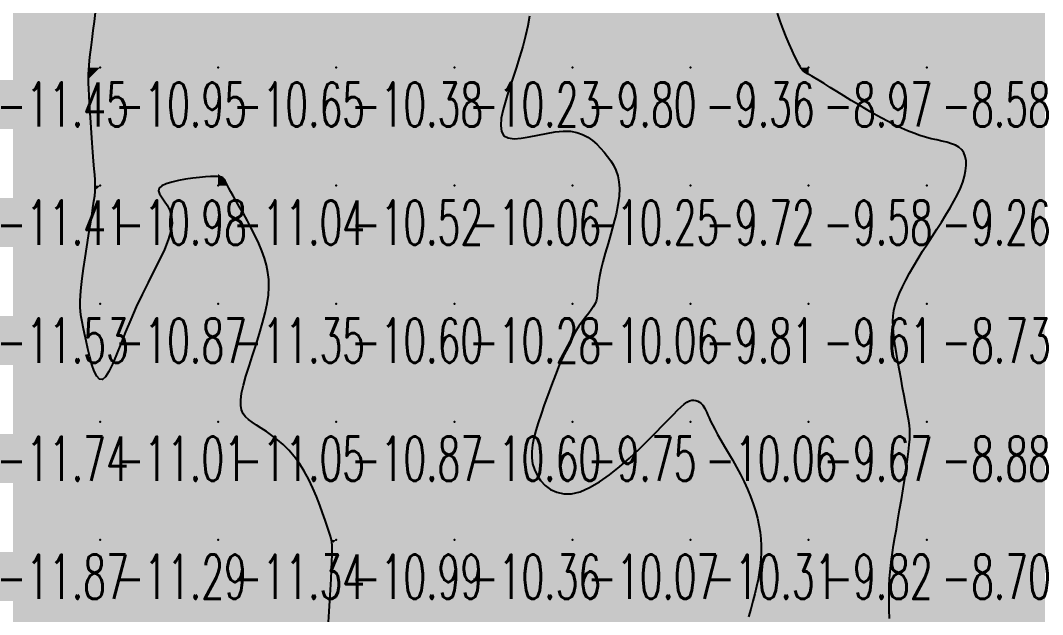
# Model space of a CAD drawing. Header units: millimetres. Extents: x 88261 to 90953, y 390274 to 392322.
# Drawn here: x 89893.5 to 89980.1, y 390910.9 to 390961.2 of the extents above; entities that cross this region are included whole.
import ezdxf
from ezdxf.enums import TextEntityAlignment as Align

# ---------------------------------------------------------------- set-up
doc = ezdxf.new("R2010")
doc.units = ezdxf.units.MM
doc.header["$LTSCALE"] = 25
for name, color, linetype in [('CN_03_00', 7, 'Continuous'), ('CN_04_00', 242, 'Continuous'), ('COTEAlt', 7, 'Continuous'), ('TN_COLORIAGE', 7, 'Continuous')]:
    doc.layers.add(name, color=color, linetype=linetype)
doc.styles.add('Simplex 1.0', font='Simplex.shx', dxfattribs={"width": 0.99, "height": 2.5})
doc.styles.get("Standard").update_dxf_attribs({"font": 'times.ttf'})

# ---------------------------------------------------------------- blocks, each defined once
blk = doc.blocks.new('COTE')
at = {"color": 0}
blk.add_point((0, 0), dxfattribs=at)
at = {"layer": 'COTEAlt'}
blk.add_attdef('ALT', text='', height=3.75, dxfattribs=at).set_placement((1.25, -1.25), align=Align.TOP_LEFT)

msp = doc.modelspace()

# ---------------------------------------------------------------- linework, layer by layer
at = {"layer": 'CN_03_00', "flags": 128}
for points, elevation in [([(89919.607, 390910.271), (89919.66, 390911.169), (89919.712, 390912.098), (89919.762, 390913.021), (89919.809, 390913.904), (89919.848, 390914.71), (89919.88, 390915.403), (89919.9, 390915.959), (89919.907, 390916.399), (89919.896, 390916.755), (89919.866, 390917.059), (89919.813, 390917.344), (89919.733, 390917.641), (89919.625, 390917.982), (89919.484, 390918.4), (89919.309, 390918.918), (89919.098, 390919.522), (89918.853, 390920.191), (89918.575, 390920.901), (89918.263, 390921.632), (89917.917, 390922.36), (89917.54, 390923.063), (89917.13, 390923.719), (89916.689, 390924.31), (89916.227, 390924.837), (89915.751, 390925.306), (89915.272, 390925.722), (89914.798, 390926.09), (89914.339, 390926.416), (89913.905, 390926.705), (89913.503, 390926.962), (89913.144, 390927.196), (89912.833, 390927.423), (89912.574, 390927.66), (89912.373, 390927.926), (89912.234, 390928.24), (89912.161, 390928.62), (89912.161, 390929.085), (89912.237, 390929.652), (89912.391, 390930.334), (89912.608, 390931.112), (89912.871, 390931.964), (89913.161, 390932.863), (89913.461, 390933.787), (89913.753, 390934.711), (89914.018, 390935.61), (89914.24, 390936.461), (89914.402, 390937.245), (89914.504, 390937.967), (89914.548, 390938.642), (89914.534, 390939.28), (89914.466, 390939.894), (89914.345, 390940.495), (89914.173, 390941.098), (89913.952, 390941.712), (89913.684, 390942.347), (89913.382, 390942.994), (89913.057, 390943.639), (89912.722, 390944.268), (89912.389, 390944.87), (89912.071, 390945.429), (89911.781, 390945.934), (89911.529, 390946.37), (89911.327, 390946.729), (89911.169, 390947.016), (89911.049, 390947.241), (89910.959, 390947.414), (89910.891, 390947.545), (89910.839, 390947.644), (89910.795, 390947.721), (89910.752, 390947.784), (89910.702, 390947.844), (89910.633, 390947.898), (89910.534, 390947.945), (89910.395, 390947.982), (89910.202, 390948.007), (89909.945, 390948.017), (89909.612, 390948.011), (89909.192, 390947.986), (89908.68, 390947.939), (89908.104, 390947.871), (89907.498, 390947.782), (89906.899, 390947.671), (89906.34, 390947.54), (89905.857, 390947.388), (89905.484, 390947.215), (89905.256, 390947.021), (89905.197, 390946.805), (89905.276, 390946.561), (89905.453, 390946.281), (89905.686, 390945.956), (89905.933, 390945.578), (89906.154, 390945.139), (89906.306, 390944.632), (89906.348, 390944.048), (89906.25, 390943.382), (89906.025, 390942.639), (89905.695, 390941.826), (89905.284, 390940.951), (89904.817, 390940.021), (89904.316, 390939.045), (89903.806, 390938.029), (89903.309, 390936.981), (89902.845, 390935.914), (89902.416, 390934.859), (89902.02, 390933.853), (89901.654, 390932.931), (89901.317, 390932.131), (89901.004, 390931.488), (89900.716, 390931.039), (89900.448, 390930.82), (89900.199, 390930.854), (89899.968, 390931.108), (89899.755, 390931.538), (89899.56, 390932.098), (89899.382, 390932.741), (89899.22, 390933.422), (89899.075, 390934.096), (89898.946, 390934.717), (89898.832, 390935.251), (89898.737, 390935.715), (89898.661, 390936.136), (89898.607, 390936.545), (89898.578, 390936.968), (89898.574, 390937.434), (89898.6, 390937.972), (89898.656, 390938.61), (89898.744, 390939.366), (89898.857, 390940.216), (89898.988, 390941.126), (89899.13, 390942.061), (89899.275, 390942.987), (89899.415, 390943.869), (89899.544, 390944.674), (89899.653, 390945.367), (89899.737, 390945.924), (89899.796, 390946.37), (89899.832, 390946.74), (89899.849, 390947.069), (89899.847, 390947.392), (89899.83, 390947.745), (89899.8, 390948.162), (89899.758, 390948.678), (89899.707, 390949.319), (89899.65, 390950.062), (89899.589, 390950.875), (89899.527, 390951.727), (89899.466, 390952.584), (89899.409, 390953.415), (89899.358, 390954.187), (89899.317, 390954.868), (89899.287, 390955.437), (89899.269, 390955.91), (89899.263, 390956.317), (89899.27, 390956.686), (89899.289, 390957.046), (89899.321, 390957.425), (89899.367, 390957.851), (89899.426, 390958.354), (89899.499, 390958.952), (89899.582, 390959.631), (89899.674, 390960.367), (89899.771, 390961.136), (89899.871, 390961.915)], -11), ([(89967.083, 390910.585), (89967.066, 390911.306), (89967.057, 390912.018), (89967.059, 390912.705), (89967.072, 390913.353), (89967.1, 390913.955), (89967.142, 390914.522), (89967.198, 390915.07), (89967.267, 390915.618), (89967.35, 390916.182), (89967.447, 390916.778), (89967.556, 390917.426), (89967.679, 390918.14), (89967.813, 390918.932), (89967.955, 390919.783), (89968.101, 390920.669), (89968.244, 390921.563), (89968.381, 390922.441), (89968.507, 390923.278), (89968.615, 390924.049), (89968.703, 390924.728), (89968.765, 390925.299), (89968.803, 390925.78), (89968.816, 390926.196), (89968.807, 390926.573), (89968.775, 390926.938), (89968.723, 390927.317), (89968.651, 390927.735), (89968.561, 390928.219), (89968.454, 390928.788), (89968.334, 390929.428), (89968.205, 390930.121), (89968.072, 390930.845), (89967.939, 390931.583), (89967.811, 390932.312), (89967.692, 390933.015), (89967.586, 390933.67), (89967.499, 390934.264), (89967.433, 390934.803), (89967.394, 390935.301), (89967.385, 390935.77), (89967.411, 390936.223), (89967.475, 390936.673), (89967.582, 390937.132), (89967.735, 390937.614), (89967.938, 390938.129), (89968.186, 390938.673), (89968.474, 390939.243), (89968.795, 390939.834), (89969.144, 390940.441), (89969.515, 390941.059), (89969.903, 390941.683), (89970.301, 390942.309), (89970.704, 390942.932), (89971.104, 390943.549), (89971.497, 390944.159), (89971.874, 390944.76), (89972.229, 390945.349), (89972.555, 390945.923), (89972.845, 390946.482), (89973.094, 390947.023), (89973.294, 390947.543), (89973.443, 390948.038), (89973.541, 390948.506), (89973.586, 390948.94), (89973.577, 390949.338), (89973.511, 390949.696), (89973.389, 390950.008), (89973.208, 390950.272), (89972.969, 390950.486), (89972.676, 390950.656), (89972.336, 390950.794), (89971.955, 390950.909), (89971.539, 390951.012), (89971.095, 390951.111), (89970.629, 390951.219), (89970.147, 390951.344), (89969.654, 390951.495), (89969.15, 390951.674), (89968.632, 390951.88), (89968.099, 390952.113), (89967.549, 390952.374), (89966.98, 390952.662), (89966.39, 390952.978), (89965.777, 390953.32), (89965.142, 390953.688), (89964.496, 390954.072), (89963.852, 390954.463), (89963.224, 390954.849), (89962.626, 390955.221), (89962.072, 390955.567), (89961.575, 390955.878), (89961.148, 390956.143), (89960.801, 390956.354), (89960.529, 390956.516), (89960.319, 390956.637), (89960.163, 390956.724), (89960.049, 390956.786), (89959.966, 390956.829), (89959.906, 390956.862), (89959.856, 390956.892), (89959.807, 390956.927), (89959.754, 390956.978), (89959.692, 390957.055), (89959.615, 390957.171), (89959.519, 390957.335), (89959.398, 390957.56), (89959.249, 390957.856), (89959.065, 390958.233), (89958.845, 390958.7), (89958.599, 390959.242), (89958.341, 390959.844), (89958.083, 390960.488), (89957.839, 390961.157), (89957.623, 390961.835)], -9)]:
    msp.add_lwpolyline(points, dxfattribs=dict(at, elevation=elevation))
at = {"layer": 'CN_04_00', "elevation": -10, "flags": 128}
msp.add_lwpolyline([(89936.614, 390961.604), (89936.468, 390960.781), (89936.273, 390959.92), (89936.038, 390959.03), (89935.771, 390958.119), (89935.478, 390957.195), (89935.171, 390956.269), (89934.869, 390955.36), (89934.596, 390954.49), (89934.374, 390953.68), (89934.225, 390952.952), (89934.173, 390952.327), (89934.24, 390951.827), (89934.448, 390951.473), (89934.812, 390951.277), (89935.311, 390951.216), (89935.914, 390951.258), (89936.593, 390951.369), (89937.317, 390951.518), (89938.056, 390951.671), (89938.782, 390951.797), (89939.463, 390951.863), (89940.077, 390951.843), (89940.624, 390951.741), (89941.113, 390951.57), (89941.551, 390951.34), (89941.944, 390951.064), (89942.301, 390950.752), (89942.629, 390950.416), (89942.935, 390950.067), (89943.224, 390949.714), (89943.491, 390949.35), (89943.729, 390948.964), (89943.929, 390948.546), (89944.084, 390948.085), (89944.186, 390947.572), (89944.227, 390946.997), (89944.199, 390946.347), (89944.1, 390945.62), (89943.94, 390944.832), (89943.738, 390944.007), (89943.508, 390943.166), (89943.268, 390942.333), (89943.034, 390941.532), (89942.823, 390940.784), (89942.65, 390940.113), (89942.529, 390939.536), (89942.449, 390939.045), (89942.4, 390938.629), (89942.368, 390938.274), (89942.34, 390937.967), (89942.303, 390937.696), (89942.246, 390937.448), (89942.154, 390937.21), (89942.018, 390936.97), (89941.84, 390936.715), (89941.625, 390936.435), (89941.377, 390936.118), (89941.102, 390935.752), (89940.804, 390935.327), (89940.488, 390934.83), (89940.158, 390934.25), (89939.82, 390933.581), (89939.478, 390932.837), (89939.137, 390932.038), (89938.801, 390931.203), (89938.474, 390930.352), (89938.162, 390929.503), (89937.869, 390928.677), (89937.6, 390927.892), (89937.359, 390927.164), (89937.152, 390926.491), (89936.988, 390925.864), (89936.871, 390925.278), (89936.81, 390924.726), (89936.811, 390924.199), (89936.88, 390923.692), (89937.024, 390923.197), (89937.249, 390922.713), (89937.554, 390922.256), (89937.935, 390921.848), (89938.391, 390921.512), (89938.92, 390921.269), (89939.517, 390921.141), (89940.183, 390921.151), (89940.912, 390921.32), (89941.701, 390921.662), (89942.533, 390922.151), (89943.387, 390922.755), (89944.244, 390923.439), (89945.083, 390924.172), (89945.886, 390924.918), (89946.633, 390925.645), (89947.303, 390926.319), (89947.881, 390926.913), (89948.374, 390927.425), (89948.793, 390927.859), (89949.148, 390928.22), (89949.45, 390928.511), (89949.71, 390928.738), (89949.939, 390928.903), (89950.148, 390929.012), (89950.345, 390929.069), (89950.532, 390929.08), (89950.708, 390929.05), (89950.871, 390928.986), (89951.021, 390928.894), (89951.156, 390928.779), (89951.276, 390928.647), (89951.38, 390928.505), (89951.468, 390928.356), (89951.548, 390928.195), (89951.626, 390928.016), (89951.712, 390927.811), (89951.814, 390927.574), (89951.939, 390927.299), (89952.097, 390926.977), (89952.296, 390926.602), (89952.54, 390926.17), (89952.823, 390925.686), (89953.136, 390925.158), (89953.467, 390924.595), (89953.809, 390924.004), (89954.15, 390923.394), (89954.481, 390922.771), (89954.793, 390922.145), (89955.077, 390921.523), (89955.33, 390920.905), (89955.554, 390920.292), (89955.746, 390919.685), (89955.908, 390919.085), (89956.038, 390918.49), (89956.136, 390917.903), (89956.201, 390917.324), (89956.234, 390916.751), (89956.236, 390916.183), (89956.209, 390915.616), (89956.154, 390915.046), (89956.072, 390914.47), (89955.967, 390913.884), (89955.839, 390913.286), (89955.69, 390912.67), (89955.522, 390912.035), (89955.343, 390911.383), (89955.158, 390910.715)], dxfattribs=at)
at = {"layer": 'TN_COLORIAGE', "color": 201}
for points in [[(89890.249, 390957.239, -11), (89899.279, 390957.239, -11), (89900.249, 390967.239, -11), (89900.249, 390964.983, -11)], [(89890.249, 390967.239, -11.014), (89890.249, 390957.239, -11.014), (89900.249, 390967.239, -11.014)], [(89890.249, 390957.239, -11), (89899.279, 390957.239, -11), (89890.249, 390947.239, -11), (89899.192, 390956.183, -11)], [(89899.192, 390956.183, -11.41), (89899.854, 390947.239, -11.41), (89890.249, 390947.239, -11.41)], [(89910.249, 390948.215, -11.038), (89903.332, 390947.239, -11.038), (89910.249, 390947.239, -11.038)], [(89910.822, 390947.813, -11.038), (89910.249, 390948.215, -11.038), (89910.249, 390947.239, -11.038)], [(89910.822, 390947.813, -11.038), (89910.974, 390947.239, -11.038), (89910.249, 390947.239, -11.038)], [(89890.249, 390937.239, -11), (89899.94, 390946.93, -11), (89890.249, 390947.239, -11), (89899.854, 390947.239, -11)], [(89898.305, 390937.239, -11.529), (89899.94, 390946.93, -11.529), (89890.249, 390937.239, -11.529)], [(89910.249, 390937.239, -11), (89902.911, 390937.239, -11), (89910.249, 390947.239, -11), (89907.962, 390944.952, -11)], [(89907.962, 390944.952, -11.038), (89903.332, 390947.239, -11.038), (89910.249, 390947.239, -11.038)], [(89910.249, 390937.239, -11), (89914.458, 390941.449, -11), (89910.249, 390947.239, -11), (89910.974, 390947.239, -11)], [(89914.458, 390941.449, -11.352), (89914.903, 390937.239, -11.352), (89910.249, 390937.239, -11.352)], [(89890.249, 390927.239, -11), (89898.78, 390935.771, -11), (89890.249, 390937.239, -11), (89898.305, 390937.239, -11)], [(89900.249, 390927.239, -11.352), (89910.249, 390927.239, -11.352), (89910.249, 390937.239, -11.352)], [(89910.249, 390937.239, -11), (89902.911, 390937.239, -11), (89900.249, 390927.239, -11), (89900.249, 390927.977, -11)], [(89910.249, 390937.239, -11), (89914.903, 390937.239, -11), (89910.249, 390927.239, -11), (89911.368, 390928.359, -11)], [(89890.249, 390927.239, -11), (89898.78, 390935.771, -11), (89900.249, 390927.239, -11), (89900.249, 390927.977, -11)], [(89911.368, 390928.359, -11.051), (89913.046, 390927.239, -11.051), (89910.249, 390927.239, -11.051)], [(89890.249, 390917.239, -11.01), (89900.249, 390917.239, -11.01), (89900.249, 390927.239, -11.01)], [(89890.249, 390927.239, -11.01), (89890.249, 390917.239, -11.01), (89900.249, 390927.239, -11.01)], [(89900.249, 390917.239, -11.051), (89910.249, 390917.239, -11.051), (89910.249, 390927.239, -11.051)], [(89900.249, 390927.239, -11.051), (89900.249, 390917.239, -11.051), (89910.249, 390927.239, -11.051)], [(89910.249, 390917.239, -11), (89917.468, 390924.458, -11), (89910.249, 390927.239, -11), (89913.046, 390927.239, -11)], [(89917.468, 390924.458, -11.341), (89919.861, 390917.239, -11.341), (89910.249, 390917.239, -11.341)], [(89890.249, 390907.239, -11.287), (89900.249, 390907.239, -11.287), (89900.249, 390917.239, -11.287)], [(89890.249, 390917.239, -11.287), (89890.249, 390907.239, -11.287), (89900.249, 390917.239, -11.287)], [(89900.249, 390907.239, -11.341), (89910.249, 390907.239, -11.341), (89910.249, 390917.239, -11.341)], [(89900.249, 390917.239, -11.341), (89900.249, 390907.239, -11.341), (89910.249, 390917.239, -11.341)], [(89910.249, 390907.239, -11), (89919.994, 390916.985, -11), (89910.249, 390917.239, -11), (89919.861, 390917.239, -11)], [(89919.441, 390907.239, -11.526), (89919.994, 390916.985, -11.526), (89910.249, 390907.239, -11.526)]]:
    msp.add_solid(points, dxfattribs=at)
at = {"layer": 'TN_COLORIAGE', "color": 191}
for points in [[(89900.249, 390957.239, -10.69), (89910.249, 390957.239, -10.69), (89910.249, 390967.239, -10.69)], [(89900.249, 390964.983, -10.69), (89900.685, 390967.239, -10.69), (89900.249, 390957.239, -10.69), (89910.249, 390967.239, -10.69)], [(89910.249, 390967.239, -10), (89918.322, 390967.239, -10), (89910.249, 390957.239, -10), (89918.226, 390965.217, -10)], [(89920.249, 390957.239, -10.06), (89930.249, 390957.239, -10.06), (89930.249, 390967.239, -10.06)], [(89920.249, 390957.239, -10), (89920.249, 390964.201, -10), (89930.249, 390967.239, -10), (89927.591, 390967.239, -10)], [(89930.249, 390957.239, -10), (89937.534, 390964.524, -10), (89930.249, 390967.239, -10), (89934.313, 390967.239, -10)], [(89910.249, 390957.239, -10), (89918.226, 390965.217, -10), (89920.249, 390957.239, -10), (89920.249, 390964.201, -10)], [(89900.249, 390964.983, -10.952), (89899.279, 390957.239, -10.952), (89900.249, 390957.239, -10.952)], [(89935.66, 390957.239, -10.234), (89937.534, 390964.524, -10.234), (89930.249, 390957.239, -10.234)], [(89899.854, 390947.239, -10.952), (89899.192, 390956.183, -10.952), (89900.249, 390947.239, -10.952), (89900.249, 390957.239, -10.952)], [(89899.192, 390956.183, -10.952), (89899.279, 390957.239, -10.952), (89900.249, 390957.239, -10.952)], [(89903.332, 390947.239, -10.65), (89910.249, 390948.215, -10.65), (89900.249, 390947.239, -10.65), (89910.249, 390957.239, -10.65)], [(89900.249, 390957.239, -10.65), (89900.249, 390947.239, -10.65), (89910.249, 390957.239, -10.65)], [(89910.249, 390948.215, -10.377), (89910.822, 390947.813, -10.377), (89910.249, 390957.239, -10.377), (89920.249, 390957.239, -10.377)], [(89910.974, 390947.239, -10.377), (89910.822, 390947.813, -10.377), (89920.249, 390947.239, -10.377), (89920.249, 390957.239, -10.377)], [(89920.249, 390947.239, -10.234), (89930.249, 390947.239, -10.234), (89930.249, 390957.239, -10.234)], [(89920.249, 390957.239, -10.234), (89920.249, 390947.239, -10.234), (89930.249, 390957.239, -10.234)], [(89930.249, 390957.239, -10), (89935.66, 390957.239, -10), (89930.249, 390947.239, -10), (89932.695, 390949.686, -10)], [(89940.249, 390947.239, -10), (89940.249, 390952.853, -10), (89930.249, 390947.239, -10), (89932.695, 390949.686, -10)], [(89943.087, 390950.078, -10.254), (89940.249, 390952.853, -10.254), (89940.249, 390947.239, -10.254)], [(89943.087, 390950.078, -10.254), (89945.013, 390947.239, -10.254), (89940.249, 390947.239, -10.254)], [(89899.94, 390946.93, -10.872), (89898.305, 390937.239, -10.872), (89900.249, 390947.239, -10.872), (89900.249, 390937.239, -10.872)], [(89899.854, 390947.239, -10.983), (89899.94, 390946.93, -10.983), (89900.249, 390947.239, -10.983)], [(89903.332, 390947.239, -10.872), (89907.962, 390944.952, -10.872), (89900.249, 390947.239, -10.872), (89900.249, 390937.239, -10.872)], [(89910.974, 390947.239, -10.516), (89914.458, 390941.449, -10.516), (89920.249, 390947.239, -10.516)], [(89914.903, 390937.239, -10.516), (89914.458, 390941.449, -10.516), (89920.249, 390937.239, -10.516), (89920.249, 390947.239, -10.516)], [(89920.249, 390937.239, -10.064), (89930.249, 390937.239, -10.064), (89930.249, 390947.239, -10.064)], [(89920.249, 390947.239, -10.064), (89920.249, 390937.239, -10.064), (89930.249, 390947.239, -10.064)], [(89930.249, 390947.239, -10.254), (89930.249, 390937.239, -10.254), (89940.249, 390947.239, -10.254)], [(89930.249, 390937.239, -10.254), (89940.249, 390937.239, -10.254), (89940.249, 390947.239, -10.254)], [(89940.249, 390947.239, -10), (89945.013, 390947.239, -10), (89940.249, 390937.239, -10), (89942.059, 390939.05, -10)], [(89907.962, 390944.952, -10.872), (89902.911, 390937.239, -10.872), (89900.249, 390937.239, -10.872)], [(89942.059, 390939.05, -10.062), (89942.654, 390937.239, -10.062), (89940.249, 390937.239, -10.062)], [(89898.305, 390937.239, -10.872), (89898.78, 390935.771, -10.872), (89900.249, 390937.239, -10.872)], [(89900.249, 390927.977, -10.872), (89898.78, 390935.771, -10.872), (89900.249, 390937.239, -10.872)], [(89900.249, 390927.977, -10.872), (89902.911, 390937.239, -10.872), (89900.249, 390937.239, -10.872)], [(89913.046, 390927.239, -10.595), (89911.368, 390928.359, -10.595), (89920.249, 390927.239, -10.595), (89920.249, 390937.239, -10.595)], [(89911.368, 390928.359, -10.595), (89914.903, 390937.239, -10.595), (89920.249, 390937.239, -10.595)], [(89920.249, 390927.239, -10.28), (89930.249, 390927.239, -10.28), (89930.249, 390937.239, -10.28)], [(89920.249, 390937.239, -10.28), (89920.249, 390927.239, -10.28), (89930.249, 390937.239, -10.28)], [(89930.249, 390937.239, -10.062), (89930.249, 390927.239, -10.062), (89940.249, 390937.239, -10.062)], [(89930.249, 390927.239, -10), (89937.3, 390927.239, -10), (89940.249, 390937.239, -10), (89940.249, 390935.255, -10)], [(89940.249, 390935.255, -10.062), (89942.654, 390937.239, -10.062), (89940.249, 390937.239, -10.062)], [(89948.329, 390927.239, -10.059), (89950.249, 390929.57, -10.059), (89950.249, 390927.239, -10.059)], [(89951.564, 390928.555, -10.059), (89950.249, 390929.57, -10.059), (89950.249, 390927.239, -10.059)], [(89951.564, 390928.555, -10.059), (89951.776, 390927.239, -10.059), (89950.249, 390927.239, -10.059)], [(89913.046, 390927.239, -10.869), (89917.468, 390924.458, -10.869), (89920.249, 390927.239, -10.869)], [(89919.861, 390917.239, -10.869), (89917.468, 390924.458, -10.869), (89920.249, 390917.239, -10.869), (89920.249, 390927.239, -10.869)], [(89920.249, 390917.239, -10.595), (89930.249, 390917.239, -10.595), (89930.249, 390927.239, -10.595)], [(89920.249, 390927.239, -10.595), (89920.249, 390917.239, -10.595), (89930.249, 390927.239, -10.595)], [(89930.249, 390927.239, -10), (89937.3, 390927.239, -10), (89930.249, 390917.239, -10), (89936.149, 390923.14, -10)], [(89940.249, 390917.239, -10), (89940.249, 390919.386, -10), (89950.249, 390927.239, -10), (89948.329, 390927.239, -10)], [(89940.249, 390917.239, -10.059), (89950.249, 390917.239, -10.059), (89950.249, 390927.239, -10.059)], [(89950.249, 390917.239, -10), (89955.108, 390922.098, -10), (89950.249, 390927.239, -10), (89951.776, 390927.239, -10)], [(89930.249, 390917.239, -10), (89936.149, 390923.14, -10), (89940.249, 390917.239, -10), (89940.249, 390919.386, -10)], [(89955.108, 390922.098, -10.31), (89956.551, 390917.239, -10.31), (89950.249, 390917.239, -10.31)], [(89919.994, 390916.985, -10.954), (89919.441, 390907.239, -10.954), (89920.249, 390917.239, -10.954), (89920.249, 390907.239, -10.954)], [(89919.861, 390917.239, -10.986), (89919.994, 390916.985, -10.986), (89920.249, 390917.239, -10.986)], [(89920.249, 390907.239, -10.358), (89930.249, 390907.239, -10.358), (89930.249, 390917.239, -10.358)], [(89920.249, 390917.239, -10.358), (89920.249, 390907.239, -10.358), (89930.249, 390917.239, -10.358)], [(89930.249, 390917.239, -10.068), (89930.249, 390907.239, -10.068), (89940.249, 390917.239, -10.068)], [(89930.249, 390907.239, -10.068), (89940.249, 390907.239, -10.068), (89940.249, 390917.239, -10.068)], [(89940.249, 390917.239, -10.31), (89940.249, 390907.239, -10.31), (89950.249, 390917.239, -10.31)], [(89940.249, 390907.239, -10.31), (89950.249, 390907.239, -10.31), (89950.249, 390917.239, -10.31)], [(89950.249, 390917.239, -10), (89956.551, 390917.239, -10), (89950.249, 390907.239, -10), (89955.895, 390912.885, -10)], [(89954.008, 390907.239, -10.236), (89955.895, 390912.885, -10.236), (89950.249, 390907.239, -10.236)]]:
    msp.add_solid(points, dxfattribs=at)
at = {"layer": 'TN_COLORIAGE', "color": 181}
for points in [[(89937.534, 390964.524, -9.802), (89935.66, 390957.239, -9.802), (89940.249, 390967.239, -9.802), (89940.249, 390957.239, -9.802)], [(89940.249, 390967.239, -9.717), (89940.249, 390957.239, -9.717), (89950.249, 390967.239, -9.717)], [(89940.249, 390957.239, -9.717), (89950.249, 390957.239, -9.717), (89950.249, 390967.239, -9.717)], [(89950.249, 390967.239, -9), (89958.019, 390967.239, -9), (89950.249, 390957.239, -9), (89956.61, 390963.601, -9)], [(89956.61, 390963.601, -9.36), (89959.482, 390957.239, -9.36), (89950.249, 390957.239, -9.36)], [(89932.695, 390949.686, -9.802), (89935.66, 390957.239, -9.802), (89940.249, 390957.239, -9.802)], [(89932.695, 390949.686, -9.802), (89940.249, 390952.853, -9.802), (89940.249, 390957.239, -9.802)], [(89940.249, 390952.853, -9.36), (89943.087, 390950.078, -9.36), (89940.249, 390957.239, -9.36), (89950.249, 390957.239, -9.36)], [(89945.013, 390947.239, -9.36), (89943.087, 390950.078, -9.36), (89950.249, 390947.239, -9.36), (89950.249, 390957.239, -9.36)], [(89950.249, 390947.239, -9), (89959.851, 390956.841, -9), (89950.249, 390957.239, -9), (89959.482, 390957.239, -9)], [(89950.249, 390947.239, -9), (89959.851, 390956.841, -9), (89960.249, 390947.239, -9), (89960.249, 390956.746, -9)], [(89966.041, 390953.031, -9.576), (89960.249, 390956.746, -9.576), (89960.249, 390947.239, -9.576)], [(89960.249, 390947.239, -9), (89966.041, 390953.031, -9), (89970.249, 390947.239, -9), (89970.249, 390951.049, -9)], [(89973.846, 390950.836, -9.257), (89970.249, 390951.049, -9.257), (89970.249, 390947.239, -9.257)], [(89973.617, 390947.239, -9.257), (89973.846, 390950.836, -9.257), (89970.249, 390947.239, -9.257)], [(89942.059, 390939.05, -9.721), (89945.013, 390947.239, -9.721), (89950.249, 390947.239, -9.721)], [(89942.654, 390937.239, -9.721), (89942.059, 390939.05, -9.721), (89950.249, 390937.239, -9.721), (89950.249, 390947.239, -9.721)], [(89950.249, 390947.239, -9.576), (89950.249, 390937.239, -9.576), (89960.249, 390947.239, -9.576)], [(89950.249, 390937.239, -9.576), (89960.249, 390937.239, -9.576), (89960.249, 390947.239, -9.576)], [(89960.249, 390947.239, -9.257), (89960.249, 390937.239, -9.257), (89970.249, 390947.239, -9.257)], [(89960.249, 390937.239, -9), (89967.192, 390937.239, -9), (89970.249, 390947.239, -9), (89970.249, 390942.343, -9)], [(89973.617, 390947.239, -9.257), (89970.249, 390942.343, -9.257), (89970.249, 390947.239, -9.257)], [(89942.654, 390937.239, -9.751), (89940.249, 390935.255, -9.751), (89950.249, 390937.239, -9.751), (89940.249, 390927.239, -9.751)], [(89950.249, 390929.57, -9.751), (89948.329, 390927.239, -9.751), (89950.249, 390937.239, -9.751), (89940.249, 390927.239, -9.751)], [(89950.249, 390929.57, -9.61), (89951.564, 390928.555, -9.61), (89950.249, 390937.239, -9.61), (89960.249, 390937.239, -9.61)], [(89951.776, 390927.239, -9.61), (89951.564, 390928.555, -9.61), (89960.249, 390927.239, -9.61), (89960.249, 390937.239, -9.61)], [(89960.249, 390927.239, -9), (89967.395, 390934.385, -9), (89960.249, 390937.239, -9), (89967.192, 390937.239, -9)], [(89940.249, 390935.255, -9.751), (89937.3, 390927.239, -9.751), (89940.249, 390927.239, -9.751)], [(89967.395, 390934.385, -9.672), (89968.748, 390927.239, -9.672), (89960.249, 390927.239, -9.672)], [(89936.149, 390923.14, -9.751), (89937.3, 390927.239, -9.751), (89940.249, 390927.239, -9.751)], [(89940.249, 390919.386, -9.751), (89936.149, 390923.14, -9.751), (89940.249, 390927.239, -9.751)], [(89948.329, 390927.239, -9.751), (89940.249, 390919.386, -9.751), (89940.249, 390927.239, -9.751)], [(89951.776, 390927.239, -9.672), (89955.108, 390922.098, -9.672), (89960.249, 390927.239, -9.672)], [(89956.551, 390917.239, -9.672), (89955.108, 390922.098, -9.672), (89960.249, 390917.239, -9.672), (89960.249, 390927.239, -9.672)], [(89960.249, 390917.239, -9), (89968.982, 390925.973, -9), (89960.249, 390927.239, -9), (89968.748, 390927.239, -9)], [(89967.542, 390917.239, -9.818), (89968.982, 390925.973, -9.818), (89960.249, 390917.239, -9.818)], [(89955.895, 390912.885, -9.608), (89954.008, 390907.239, -9.608), (89960.249, 390917.239, -9.608), (89960.249, 390907.239, -9.608)], [(89955.895, 390912.885, -9.818), (89956.551, 390917.239, -9.818), (89960.249, 390917.239, -9.818)], [(89960.249, 390917.239, -9), (89967.542, 390917.239, -9), (89960.249, 390907.239, -9), (89966.92, 390913.91, -9)], [(89966.92, 390913.91, -9.608), (89967.212, 390907.239, -9.608), (89960.249, 390907.239, -9.608)]]:
    msp.add_solid(points, dxfattribs=at)
at = {"layer": 'TN_COLORIAGE', "color": 171}
for points in [[(89959.482, 390957.239, -8.794), (89956.61, 390963.601, -8.794), (89960.249, 390957.239, -8.794), (89960.249, 390967.239, -8.794)], [(89960.249, 390967.239, -8.539), (89960.249, 390957.239, -8.539), (89970.249, 390967.239, -8.539)], [(89960.249, 390957.239, -8.539), (89970.249, 390957.239, -8.539), (89970.249, 390967.239, -8.539)], [(89970.249, 390967.239, -8.258), (89970.249, 390957.239, -8.258), (89980.249, 390967.239, -8.258)], [(89970.249, 390957.239, -8.258), (89980.249, 390957.239, -8.258), (89980.249, 390967.239, -8.258)], [(89959.482, 390957.239, -8.97), (89959.851, 390956.841, -8.97), (89960.249, 390957.239, -8.97)], [(89960.249, 390956.746, -8.97), (89959.851, 390956.841, -8.97), (89960.249, 390957.239, -8.97)], [(89960.249, 390956.746, -8.582), (89966.041, 390953.031, -8.582), (89960.249, 390957.239, -8.582), (89970.249, 390957.239, -8.582)], [(89970.249, 390951.049, -8.582), (89966.041, 390953.031, -8.582), (89970.249, 390957.239, -8.582)], [(89970.249, 390951.049, -8.542), (89973.846, 390950.836, -8.542), (89970.249, 390957.239, -8.542), (89980.249, 390957.239, -8.542)], [(89973.846, 390950.836, -8.493), (89973.617, 390947.239, -8.493), (89980.249, 390957.239, -8.493), (89980.249, 390947.239, -8.493)], [(89970.249, 390942.343, -8.493), (89973.617, 390947.239, -8.493), (89970.249, 390937.239, -8.493), (89980.249, 390947.239, -8.493)], [(89970.249, 390937.239, -8.493), (89980.249, 390937.239, -8.493), (89980.249, 390947.239, -8.493)], [(89970.249, 390942.343, -8.732), (89967.192, 390937.239, -8.732), (89970.249, 390937.239, -8.732)], [(89967.192, 390937.239, -8.732), (89967.395, 390934.385, -8.732), (89970.249, 390937.239, -8.732)], [(89968.748, 390927.239, -8.732), (89967.395, 390934.385, -8.732), (89970.249, 390927.239, -8.732), (89970.249, 390937.239, -8.732)], [(89970.249, 390937.239, -8.946), (89970.249, 390927.239, -8.946), (89980.249, 390937.239, -8.946)], [(89970.249, 390927.239, -8.946), (89980.249, 390927.239, -8.946), (89980.249, 390937.239, -8.946)], [(89968.982, 390925.973, -8.696), (89967.542, 390917.239, -8.696), (89970.249, 390927.239, -8.696), (89970.249, 390917.239, -8.696)], [(89968.748, 390927.239, -8.881), (89968.982, 390925.973, -8.881), (89970.249, 390927.239, -8.881)], [(89970.249, 390927.239, -8.766), (89970.249, 390917.239, -8.766), (89980.249, 390927.239, -8.766)], [(89970.249, 390917.239, -8.766), (89980.249, 390917.239, -8.766), (89980.249, 390927.239, -8.766)], [(89966.92, 390913.91, -8.696), (89967.542, 390917.239, -8.696), (89970.249, 390917.239, -8.696)], [(89967.212, 390907.239, -8.696), (89966.92, 390913.91, -8.696), (89970.249, 390907.239, -8.696), (89970.249, 390917.239, -8.696)], [(89970.249, 390917.239, -8.224), (89970.249, 390907.239, -8.224), (89980.249, 390917.239, -8.224)], [(89970.249, 390907.239, -8.224), (89980.249, 390907.239, -8.224), (89980.249, 390917.239, -8.224)]]:
    msp.add_solid(points, dxfattribs=at)

# ---------------------------------------------------------------- block references
at = {"layer": 'COTEAlt'}
ref = msp.add_blockref('COTE', (89890.249, 390957.239), dxfattribs=at)
ref.add_attrib('ALT', '-11.45', dxfattribs={"height": 3.75, "style": 'Simplex 1.0', "width": 0.6}).set_placement((89891.499, 390955.989), align=Align.TOP_LEFT)
ref = msp.add_blockref('COTE', (89900.249, 390957.239), dxfattribs=at)
ref.add_attrib('ALT', '-10.95', dxfattribs={"height": 3.75, "style": 'Simplex 1.0', "width": 0.6}).set_placement((89901.499, 390955.989), align=Align.TOP_LEFT)
ref = msp.add_blockref('COTE', (89910.249, 390957.239), dxfattribs=at)
ref.add_attrib('ALT', '-10.65', dxfattribs={"height": 3.75, "style": 'Simplex 1.0', "width": 0.6}).set_placement((89911.499, 390955.989), align=Align.TOP_LEFT)
ref = msp.add_blockref('COTE', (89920.249, 390957.239), dxfattribs=at)
ref.add_attrib('ALT', '-10.38', dxfattribs={"height": 3.75, "style": 'Simplex 1.0', "width": 0.6}).set_placement((89921.499, 390955.989), align=Align.TOP_LEFT)
ref = msp.add_blockref('COTE', (89930.249, 390957.239), dxfattribs=at)
ref.add_attrib('ALT', '-10.23', dxfattribs={"height": 3.75, "style": 'Simplex 1.0', "width": 0.6}).set_placement((89931.499, 390955.989), align=Align.TOP_LEFT)
ref = msp.add_blockref('COTE', (89940.249, 390957.239), dxfattribs=at)
ref.add_attrib('ALT', '-9.80', dxfattribs={"height": 3.75, "style": 'Simplex 1.0', "width": 0.6}).set_placement((89941.499, 390955.989), align=Align.TOP_LEFT)
ref = msp.add_blockref('COTE', (89950.249, 390957.239), dxfattribs=at)
ref.add_attrib('ALT', '-9.36', dxfattribs={"height": 3.75, "style": 'Simplex 1.0', "width": 0.6}).set_placement((89951.499, 390955.989), align=Align.TOP_LEFT)
ref = msp.add_blockref('COTE', (89960.249, 390957.239), dxfattribs=at)
ref.add_attrib('ALT', '-8.97', dxfattribs={"height": 3.75, "style": 'Simplex 1.0', "width": 0.6}).set_placement((89961.499, 390955.989), align=Align.TOP_LEFT)
ref = msp.add_blockref('COTE', (89970.249, 390957.239), dxfattribs=at)
ref.add_attrib('ALT', '-8.58', dxfattribs={"height": 3.75, "style": 'Simplex 1.0', "width": 0.6}).set_placement((89971.499, 390955.989), align=Align.TOP_LEFT)
ref = msp.add_blockref('COTE', (89890.249, 390947.239), dxfattribs=at)
ref.add_attrib('ALT', '-11.41', dxfattribs={"height": 3.75, "style": 'Simplex 1.0', "width": 0.6}).set_placement((89891.499, 390945.989), align=Align.TOP_LEFT)
ref = msp.add_blockref('COTE', (89900.249, 390947.239), dxfattribs=at)
ref.add_attrib('ALT', '-10.98', dxfattribs={"height": 3.75, "style": 'Simplex 1.0', "width": 0.6}).set_placement((89901.499, 390945.989), align=Align.TOP_LEFT)
ref = msp.add_blockref('COTE', (89910.249, 390947.239), dxfattribs=at)
ref.add_attrib('ALT', '-11.04', dxfattribs={"height": 3.75, "style": 'Simplex 1.0', "width": 0.6}).set_placement((89911.499, 390945.989), align=Align.TOP_LEFT)
ref = msp.add_blockref('COTE', (89920.249, 390947.239), dxfattribs=at)
ref.add_attrib('ALT', '-10.52', dxfattribs={"height": 3.75, "style": 'Simplex 1.0', "width": 0.6}).set_placement((89921.499, 390945.989), align=Align.TOP_LEFT)
ref = msp.add_blockref('COTE', (89930.249, 390947.239), dxfattribs=at)
ref.add_attrib('ALT', '-10.06', dxfattribs={"height": 3.75, "style": 'Simplex 1.0', "width": 0.6}).set_placement((89931.499, 390945.989), align=Align.TOP_LEFT)
ref = msp.add_blockref('COTE', (89940.249, 390947.239), dxfattribs=at)
ref.add_attrib('ALT', '-10.25', dxfattribs={"height": 3.75, "style": 'Simplex 1.0', "width": 0.6}).set_placement((89941.499, 390945.989), align=Align.TOP_LEFT)
ref = msp.add_blockref('COTE', (89950.249, 390947.239), dxfattribs=at)
ref.add_attrib('ALT', '-9.72', dxfattribs={"height": 3.75, "style": 'Simplex 1.0', "width": 0.6}).set_placement((89951.499, 390945.989), align=Align.TOP_LEFT)
ref = msp.add_blockref('COTE', (89960.249, 390947.239), dxfattribs=at)
ref.add_attrib('ALT', '-9.58', dxfattribs={"height": 3.75, "style": 'Simplex 1.0', "width": 0.6}).set_placement((89961.499, 390945.989), align=Align.TOP_LEFT)
ref = msp.add_blockref('COTE', (89970.249, 390947.239), dxfattribs=at)
ref.add_attrib('ALT', '-9.26', dxfattribs={"height": 3.75, "style": 'Simplex 1.0', "width": 0.6}).set_placement((89971.499, 390945.989), align=Align.TOP_LEFT)
ref = msp.add_blockref('COTE', (89890.249, 390937.239), dxfattribs=at)
ref.add_attrib('ALT', '-11.53', dxfattribs={"height": 3.75, "style": 'Simplex 1.0', "width": 0.6}).set_placement((89891.499, 390935.989), align=Align.TOP_LEFT)
ref = msp.add_blockref('COTE', (89900.249, 390937.239), dxfattribs=at)
ref.add_attrib('ALT', '-10.87', dxfattribs={"height": 3.75, "style": 'Simplex 1.0', "width": 0.6}).set_placement((89901.499, 390935.989), align=Align.TOP_LEFT)
ref = msp.add_blockref('COTE', (89910.249, 390937.239), dxfattribs=at)
ref.add_attrib('ALT', '-11.35', dxfattribs={"height": 3.75, "style": 'Simplex 1.0', "width": 0.6}).set_placement((89911.499, 390935.989), align=Align.TOP_LEFT)
ref = msp.add_blockref('COTE', (89920.249, 390937.239), dxfattribs=at)
ref.add_attrib('ALT', '-10.60', dxfattribs={"height": 3.75, "style": 'Simplex 1.0', "width": 0.6}).set_placement((89921.499, 390935.989), align=Align.TOP_LEFT)
ref = msp.add_blockref('COTE', (89930.249, 390937.239), dxfattribs=at)
ref.add_attrib('ALT', '-10.28', dxfattribs={"height": 3.75, "style": 'Simplex 1.0', "width": 0.6}).set_placement((89931.499, 390935.989), align=Align.TOP_LEFT)
ref = msp.add_blockref('COTE', (89940.249, 390937.239), dxfattribs=at)
ref.add_attrib('ALT', '-10.06', dxfattribs={"height": 3.75, "style": 'Simplex 1.0', "width": 0.6}).set_placement((89941.499, 390935.989), align=Align.TOP_LEFT)
ref = msp.add_blockref('COTE', (89950.249, 390937.239), dxfattribs=at)
ref.add_attrib('ALT', '-9.81', dxfattribs={"height": 3.75, "style": 'Simplex 1.0', "width": 0.6}).set_placement((89951.499, 390935.989), align=Align.TOP_LEFT)
ref = msp.add_blockref('COTE', (89960.249, 390937.239), dxfattribs=at)
ref.add_attrib('ALT', '-9.61', dxfattribs={"height": 3.75, "style": 'Simplex 1.0', "width": 0.6}).set_placement((89961.499, 390935.989), align=Align.TOP_LEFT)
ref = msp.add_blockref('COTE', (89970.249, 390937.239), dxfattribs=at)
ref.add_attrib('ALT', '-8.73', dxfattribs={"height": 3.75, "style": 'Simplex 1.0', "width": 0.6}).set_placement((89971.499, 390935.989), align=Align.TOP_LEFT)
ref = msp.add_blockref('COTE', (89890.249, 390927.239), dxfattribs=at)
ref.add_attrib('ALT', '-11.74', dxfattribs={"height": 3.75, "style": 'Simplex 1.0', "width": 0.6}).set_placement((89891.499, 390925.989), align=Align.TOP_LEFT)
ref = msp.add_blockref('COTE', (89900.249, 390927.239), dxfattribs=at)
ref.add_attrib('ALT', '-11.01', dxfattribs={"height": 3.75, "style": 'Simplex 1.0', "width": 0.6}).set_placement((89901.499, 390925.989), align=Align.TOP_LEFT)
ref = msp.add_blockref('COTE', (89910.249, 390927.239), dxfattribs=at)
ref.add_attrib('ALT', '-11.05', dxfattribs={"height": 3.75, "style": 'Simplex 1.0', "width": 0.6}).set_placement((89911.499, 390925.989), align=Align.TOP_LEFT)
ref = msp.add_blockref('COTE', (89920.249, 390927.239), dxfattribs=at)
ref.add_attrib('ALT', '-10.87', dxfattribs={"height": 3.75, "style": 'Simplex 1.0', "width": 0.6}).set_placement((89921.499, 390925.989), align=Align.TOP_LEFT)
ref = msp.add_blockref('COTE', (89930.249, 390927.239), dxfattribs=at)
ref.add_attrib('ALT', '-10.60', dxfattribs={"height": 3.75, "style": 'Simplex 1.0', "width": 0.6}).set_placement((89931.499, 390925.989), align=Align.TOP_LEFT)
ref = msp.add_blockref('COTE', (89940.249, 390927.239), dxfattribs=at)
ref.add_attrib('ALT', '-9.75', dxfattribs={"height": 3.75, "style": 'Simplex 1.0', "width": 0.6}).set_placement((89941.499, 390925.989), align=Align.TOP_LEFT)
ref = msp.add_blockref('COTE', (89950.249, 390927.239), dxfattribs=at)
ref.add_attrib('ALT', '-10.06', dxfattribs={"height": 3.75, "style": 'Simplex 1.0', "width": 0.6}).set_placement((89951.499, 390925.989), align=Align.TOP_LEFT)
ref = msp.add_blockref('COTE', (89960.249, 390927.239), dxfattribs=at)
ref.add_attrib('ALT', '-9.67', dxfattribs={"height": 3.75, "style": 'Simplex 1.0', "width": 0.6}).set_placement((89961.499, 390925.989), align=Align.TOP_LEFT)
ref = msp.add_blockref('COTE', (89970.249, 390927.239), dxfattribs=at)
ref.add_attrib('ALT', '-8.88', dxfattribs={"height": 3.75, "style": 'Simplex 1.0', "width": 0.6}).set_placement((89971.499, 390925.989), align=Align.TOP_LEFT)
ref = msp.add_blockref('COTE', (89890.249, 390917.239), dxfattribs=at)
ref.add_attrib('ALT', '-11.87', dxfattribs={"height": 3.75, "style": 'Simplex 1.0', "width": 0.6}).set_placement((89891.499, 390915.989), align=Align.TOP_LEFT)
ref = msp.add_blockref('COTE', (89900.249, 390917.239), dxfattribs=at)
ref.add_attrib('ALT', '-11.29', dxfattribs={"height": 3.75, "style": 'Simplex 1.0', "width": 0.6}).set_placement((89901.499, 390915.989), align=Align.TOP_LEFT)
ref = msp.add_blockref('COTE', (89910.249, 390917.239), dxfattribs=at)
ref.add_attrib('ALT', '-11.34', dxfattribs={"height": 3.75, "style": 'Simplex 1.0', "width": 0.6}).set_placement((89911.499, 390915.989), align=Align.TOP_LEFT)
ref = msp.add_blockref('COTE', (89920.249, 390917.239), dxfattribs=at)
ref.add_attrib('ALT', '-10.99', dxfattribs={"height": 3.75, "style": 'Simplex 1.0', "width": 0.6}).set_placement((89921.499, 390915.989), align=Align.TOP_LEFT)
ref = msp.add_blockref('COTE', (89930.249, 390917.239), dxfattribs=at)
ref.add_attrib('ALT', '-10.36', dxfattribs={"height": 3.75, "style": 'Simplex 1.0', "width": 0.6}).set_placement((89931.499, 390915.989), align=Align.TOP_LEFT)
ref = msp.add_blockref('COTE', (89940.249, 390917.239), dxfattribs=at)
ref.add_attrib('ALT', '-10.07', dxfattribs={"height": 3.75, "style": 'Simplex 1.0', "width": 0.6}).set_placement((89941.499, 390915.989), align=Align.TOP_LEFT)
ref = msp.add_blockref('COTE', (89950.249, 390917.239), dxfattribs=at)
ref.add_attrib('ALT', '-10.31', dxfattribs={"height": 3.75, "style": 'Simplex 1.0', "width": 0.6}).set_placement((89951.499, 390915.989), align=Align.TOP_LEFT)
ref = msp.add_blockref('COTE', (89960.249, 390917.239), dxfattribs=at)
ref.add_attrib('ALT', '-9.82', dxfattribs={"height": 3.75, "style": 'Simplex 1.0', "width": 0.6}).set_placement((89961.499, 390915.989), align=Align.TOP_LEFT)
ref = msp.add_blockref('COTE', (89970.249, 390917.239), dxfattribs=at)
ref.add_attrib('ALT', '-8.70', dxfattribs={"height": 3.75, "style": 'Simplex 1.0', "width": 0.6}).set_placement((89971.499, 390915.989), align=Align.TOP_LEFT)

doc.saveas('drawing.dxf')
